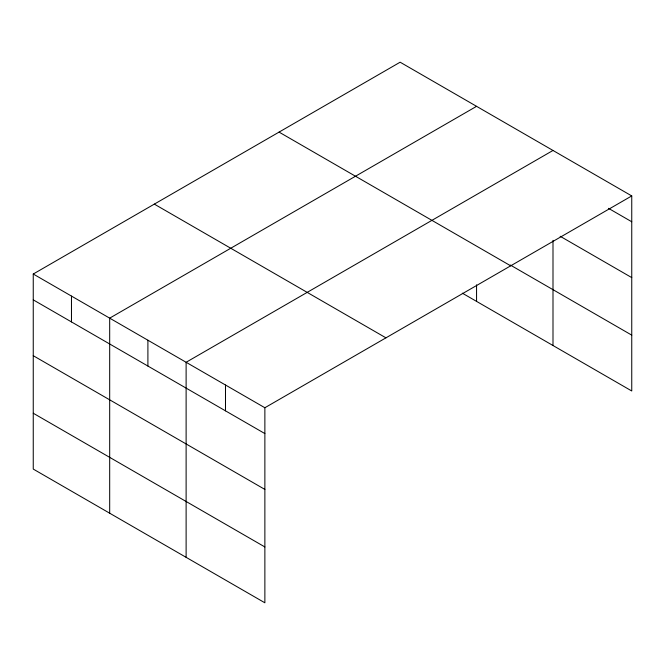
<?xml version="1.0" encoding="UTF-8"?>
<svg xmlns="http://www.w3.org/2000/svg" width="665" height="665" viewBox="0 0 665 665"><rect width="100%" height="100%" fill="white"/><g stroke="black" fill="none" stroke-linecap="round" stroke-linejoin="round"><path stroke-width="1" d="M631.75 195.926L400.131 62.202L33.25 274.022L33.25 469.074L264.87 602.798L264.87 407.745L631.75 195.926L631.75 390.978L462.341 293.174M476.564 106.334L109.683 318.144L109.683 513.205M552.997 150.456L186.117 362.275L186.117 557.337M608.483 208.328L631.75 221.761M560.163 236.275L631.75 277.604M510.338 265.044L631.75 335.135M279.059 132.102L510.678 265.825M154.322 204.122L385.941 337.845M33.25 274.022L264.87 407.745M33.25 299.857L264.87 433.58M33.25 355.7L264.87 489.423M33.25 413.231L264.87 546.954M552.997 240.356L552.997 345.517M476.564 284.844L476.564 301.386M225.493 385.01L225.493 410.845M147.904 340.214L147.904 366.049M71.471 296.083L71.471 321.918"/></g></svg>
